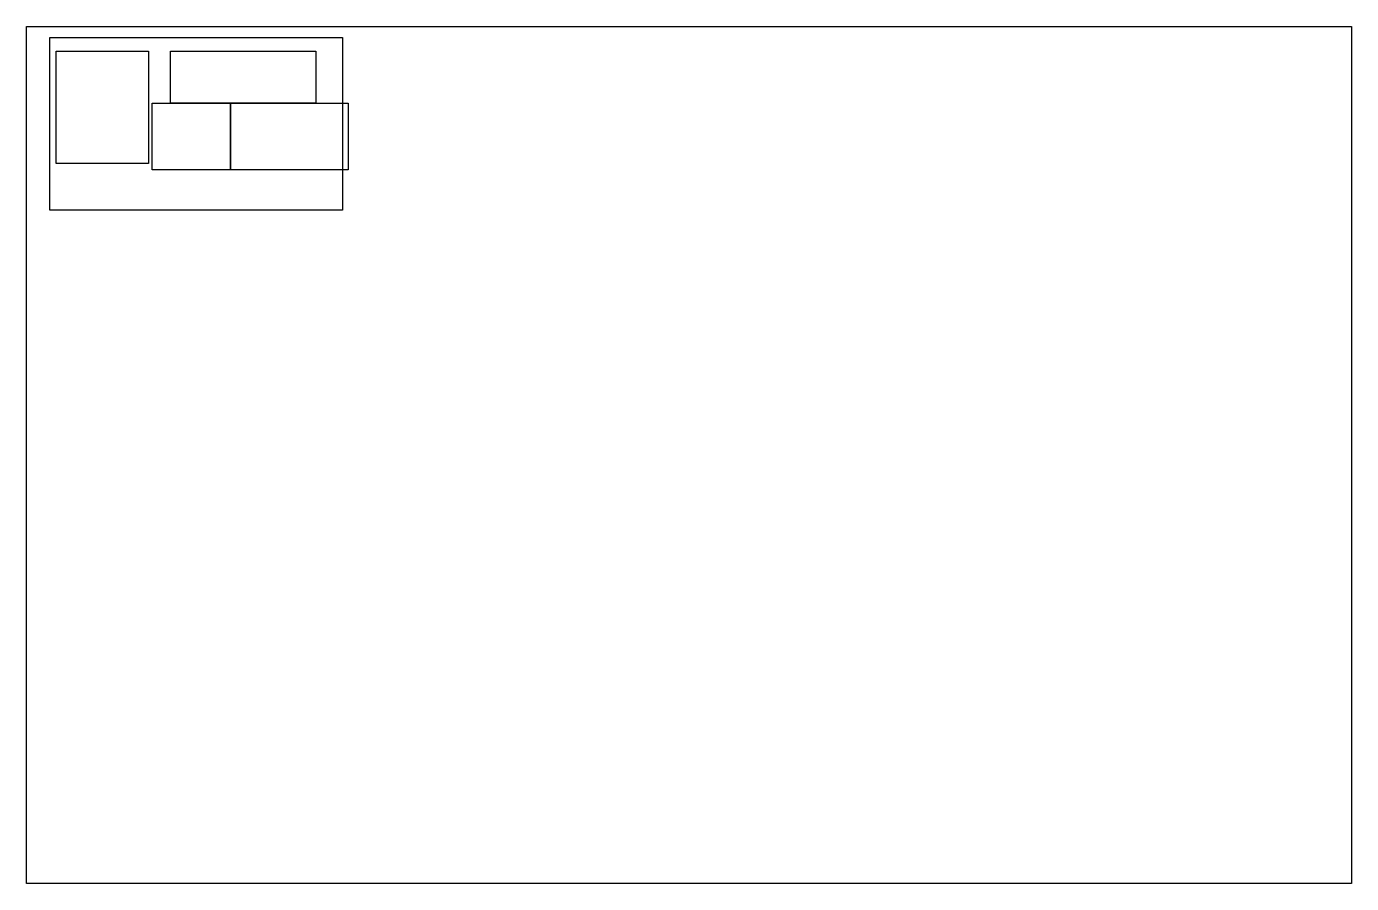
# Model space of a CAD drawing. Header units: metres. Extents: x 0 to 1000, y 0 to 647.
import ezdxf

# ---------------------------------------------------------------- set-up
doc = ezdxf.new("R2010")
doc.units = ezdxf.units.M
doc.layers.add('EXTERIOR_WALL_HIGHLIGHT', color=2, linetype='CONTINUOUS')
doc.layers.add('INTERIOR_WALL_HIGHLIGHT', color=4, linetype='CONTINUOUS')
picture_1 = doc.add_image_def('image1.png', size_in_pixel=(5100, 3300))

msp = doc.modelspace()

# ---------------------------------------------------------------- linework, layer by layer
at = {"layer": 'EXTERIOR_WALL_HIGHLIGHT'}
msp.add_lwpolyline([(17.5, 638.8), (238.6, 638.8), (238.6, 508.4), (17.5, 508.4), (17.5, 638.8)], close=True, dxfattribs=at)
at = {"layer": 'INTERIOR_WALL_HIGHLIGHT'}
for points in [[(22.4, 628.4), (92, 628.4), (92, 543.7), (22.4, 543.7), (22.4, 628.4)], [(108.6, 628.4), (218.4, 628.4), (218.4, 589.2), (108.6, 589.2), (108.6, 628.4)], [(94.9, 589.2), (153.9, 589.2), (153.9, 538.8), (94.9, 538.8), (94.9, 589.2)], [(153.9, 589.2), (242.7, 589.2), (242.7, 538.8), (153.9, 538.8), (153.9, 589.2)]]:
    msp.add_lwpolyline(points, close=True, dxfattribs=at)

# ---------------------------------------------------------------- pictures from other files: only their frames are drawn
image = msp.add_image(picture_1, insert=(0, 0), size_in_units=(1000, 647.1))

doc.saveas('drawing.dxf')
